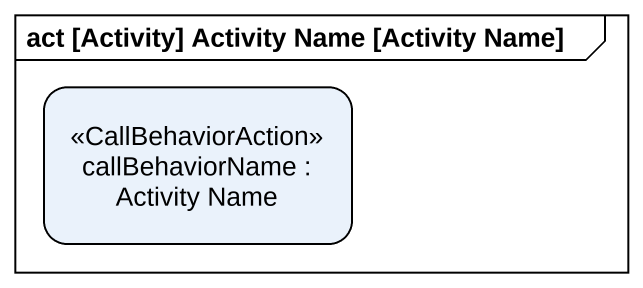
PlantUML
@startuml
mainframe act [Activity] Activity Name [Activity Name]
hide empty description
state "callBehaviorName : Activity Name" as callBehaviorName <<CallBehaviorAction>>
@enduml
